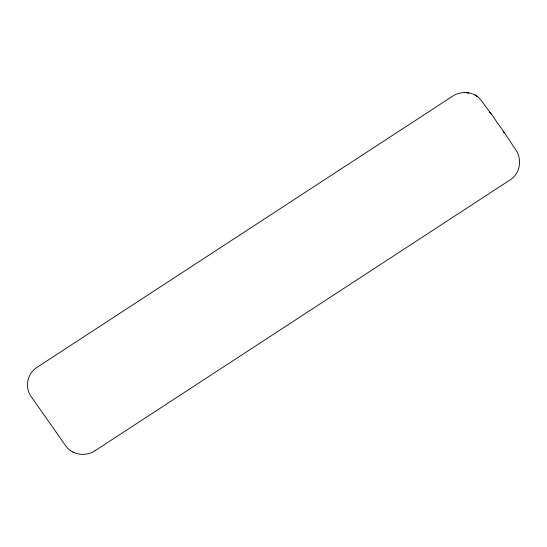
<?xml version="1.0" encoding="UTF-8"?>
<svg xmlns="http://www.w3.org/2000/svg" width="547" height="547" viewBox="0 0 547 547"><rect width="100%" height="100%" fill="white"/><g stroke="black" fill="none" stroke-linecap="round" stroke-linejoin="round"><path stroke-width="0.82" d="M94.904 450.817L509.989 179.99C520.45 173.686 522.44 158.808 515.397 149.249L501.756 128.853A32.136 2.68 56.9 0 1 493.326 116.846L480.772 99.91C474.235 91.322 460.991 90.46 452.369 96.34L37.285 367.167C27.022 373.239 24.239 387.939 31.664 397.293L65.831 445.976C72.047 455.275 86.337 456.752 94.781 450.878M70.194 450.393L70.672 450.68M72.901 452.034L73.325 452.294M489.51 111.991L491.288 114.002M503.281 131.095L504.115 132.791M468.683 92.846L464.813 92.532L468.683 92.846M475.746 95.486L475.035 95.028L477.182 96.416L475.746 95.486"/></g></svg>
